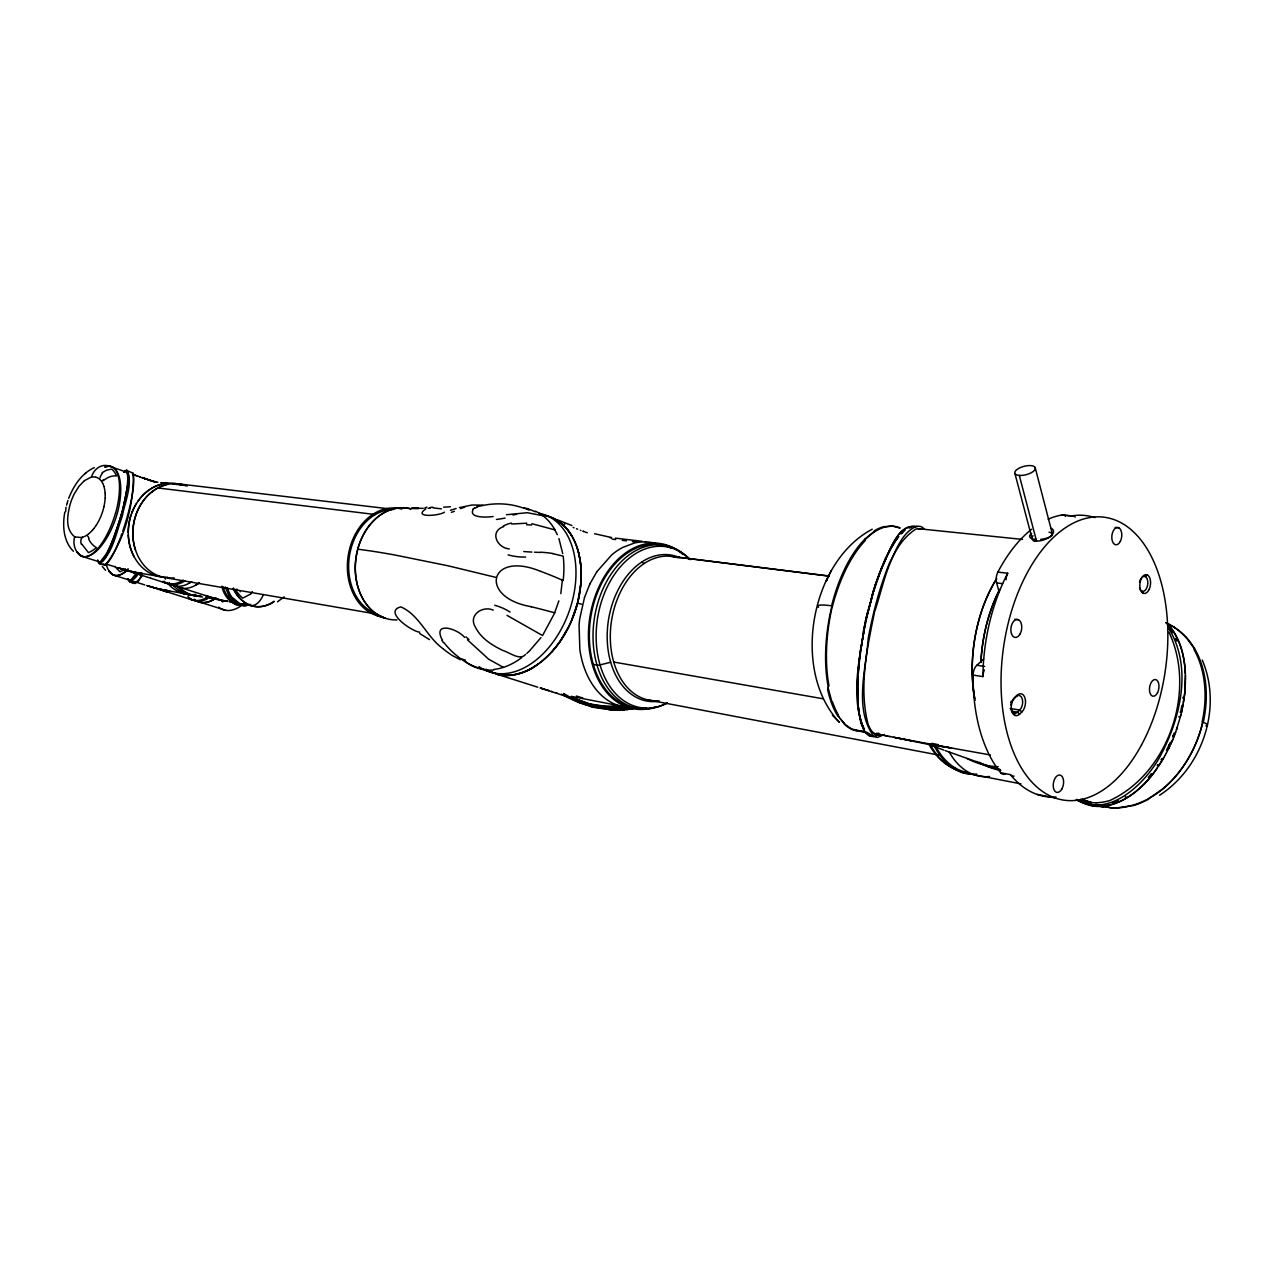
<?xml version="1.0" encoding="UTF-8"?>
<svg xmlns="http://www.w3.org/2000/svg" width="1274" height="1274" viewBox="0 0 1274 1274"><rect width="100%" height="100%" fill="white"/><g stroke="black" fill="none" stroke-linecap="round" stroke-linejoin="round"><path stroke-width="1.5" d="M134.136 556.993C127.384 544.269 126.588 528.821 130.999 515.206M128.26 532.628L128.26 531.752A47.504 39.749 -81.8 0 1 130.282 517.562M857.529 689.138L858.039 703.901M857.529 688.024L858.087 707.468L860.858 722.804M857.37 689.186L857.545 686.909M128.26 478.897L128.276 478.037M857.386 688.056L857.625 683.501M857.8 686.16L858.007 680.013A106.363 25.528 -78 0 1 858.023 679.504M857.402 686.909L857.673 682.338M128.228 480.187C128.929 477.256 128.515 467.717 123.705 472.017M128.244 479.629L128.387 478.801M857.498 683.421L857.752 679.982M581.087 580.403L580.88 566.42L578.778 553.473M105.169 497.736L105.201 495.076M857.529 682.243L857.991 673.691M128.212 480.33L128.371 479.47M581.135 579.32L580.992 582.059M857.641 679.854L857.832 676.191M128.34 480.139L127.766 485.633M581.008 581.692L580.944 582.6M580.976 582.234L577.823 602.156L571.182 621.553M858.135 673.293L858.389 668.595M858.182 672.656L858.373 670.156M858.565 670.761L858.501 667.305M858.66 669.646L859.202 663.722A102.031 24.524 -78 0 1 860.205 654.932M127.575 482.687L127.798 477.766M858.596 667.608L858.628 665.999M858.708 666.318L858.883 663.372M858.835 665.028L859.026 662.05M580.705 585.499L580.641 586.008A82.46 55.419 -70.3 0 1 577.568 603.175A82.428 55.403 -70.3 0 1 571.867 619.928L571.66 620.438M1184.724 693.518L1185.441 675.316M859.09 662.416L859.17 660.712M859.233 661.095L859.313 659.375M1184.661 694.171L1181.508 712.548M859.377 659.773L859.472 658.037M859.536 658.435L859.807 655.33M859.695 657.097L860.539 649.836M860.269 654.438L860.587 651.985M860.03 654.39L863.661 631.617M860.794 650.52L861.208 647.558A98.894 23.808 -78 0 1 862.562 639.086M1183.482 702.611C1187.607 675.666 1186.62 643.529 1166.538 622.683M64.815 512.116C62.378 525.429 63.254 541.211 73.414 551.276M126.89 491.605L126.97 491.159A47.377 7.214 -73.6 0 0 127.527 487.448M862.625 638.624L863.119 635.853M863.278 634.93L863.804 632.143A96.999 23.362 -78 0 1 865.365 624.276M1183.164 704.602L1180.918 715.033M864.393 627.318C858.963 660.983 850.268 698.662 864.489 731.212C866.639 735.114 871.512 737.821 875.875 735.815M863.278 631.824L865.476 621.059A95.646 22.884 -77.9 0 1 867.976 610.644M863.868 630.582L864.059 629.531M864.473 627.445L864.68 625.9M864.552 627.095L864.823 625.184M864.839 625.709L865.126 623.766M125.569 498.628L125.616 498.405A45.418 6.927 -73.6 0 0 126.349 494.662M560.815 593.62L562.36 580.243M864.982 625.008L865.428 622.349M865.46 623.862L865.683 622.795M865.269 623.623L865.89 620.231M866.049 621.107L866.846 617.508A96.298 23.203 -78 0 1 868.231 611.647M112.335 542.135L122.272 512.419L127.926 484.12A49.957 7.612 -73.6 0 0 128.196 480.776M865.476 621.059L872.053 597.14M103.911 506.909L103.369 509.09M866.065 618.384L872.371 594.735M1205.873 725.925A35.943 3.854 12.9 0 0 1202.799 722.087C1193.404 764.002 1159.42 807.318 1113.38 808.21M123.881 506.033L124.04 505.396A44.192 6.736 -73.6 0 0 124.868 501.829M67.251 502.912L67.936 500.395M123.769 506.447L123.562 507.307M540.622 571.389C489.089 549.874 477.893 597.777 531.417 606.711M584.479 597.57L579.718 618.814A83.367 58.333 -81.1 0 0 579.065 625.47L579.861 649.676A83.367 58.333 -81.1 0 0 630.741 707.564M1180.95 714.969L1175.663 732.216M67.076 503.596L66.646 505.125M871.018 600.038L871.75 597.395M99.292 563.427A57.744 9.109 -74.1 0 0 100.041 563.841C113.163 552.263 116.157 532.628 122.097 516.782C124.788 502.354 133.244 483.674 127.209 470.377M130.33 517.419L130.696 516.145M872.133 596.869L872.786 594.639M872.133 596.073L873.295 592.904M872.101 594.862L874.649 587.218M872.61 594.448L873.279 592.187M120.377 518.98L120.106 519.856M872.849 592.346L880.366 570.816M873.693 591.614L873.821 591.2A97.684 23.521 -78 0 1 875.811 584.893M873.582 591.216L874.075 589.607M66.041 507.148L65.627 511.543M558.888 600.866L554.652 612.73M584.511 597.49L589.623 584.559M875.142 584.957L884.666 560.273M876.225 583.619L877.133 580.96M131.063 515.03C134.757 503.947 142.051 493.802 152.291 487.942A47.218 39.51 -81.8 0 1 181.099 484.996L185.717 485.553M1176.523 729.795L1177.351 727.358M877.42 580.084L878.343 577.504A100.12 24.095 -78 0 1 880.971 570.418M116.141 532.054L116.221 531.831A44.797 6.832 -73.6 0 0 117.59 527.818M121.826 533.742L120.934 536.211M878.598 576.119L879.681 573.204M120.345 537.835L119.74 539.412A48.476 7.501 -73.6 0 1 114.994 550.639L113.593 553.521A52.728 8.138 -73.6 0 1 109.484 560.449M1174.755 734.62L1175.647 732.263M879.888 572.631L881.417 568.698M881.146 569.988L882.245 567.201M113.306 539.682L113.402 539.443A46.421 7.071 -73.6 0 0 114.994 535.271M1173.816 737.025L1174.739 734.684M880.875 568.905C888.854 556.388 896.386 521.751 917.184 526.767M112.367 540.781L111.602 542.66M881.64 568.156L882.293 566.532M68.7 498.341C73.589 485.808 81.679 473.323 94.324 467.606M112.208 542.421C109.038 547.279 104.818 565.927 97.795 561.181M554.811 612.746L542.549 635.535L507.02 615.374M882.675 566.15L883.535 564.079M1173.8 737.089L1170.79 744.064M882.516 565.99L884.729 560.815M111.411 543.122L110.742 544.699M1172.813 739.477L1168.608 748.65M110.551 545.145L109.516 547.486A50.849 7.58 -73.6 0 1 106.459 553.633M571.118 621.712L570.513 623.066M570.672 622.715L568.761 626.776A83.638 56.183 -70.3 0 1 559.732 642.032L555.13 648.132M885.175 559.812L886.067 557.869M885.175 558.649C891.943 547.024 898.664 524.761 915.353 526.656M109.453 548.744L110.265 546.976A48.746 7.421 -73.6 0 0 112.001 542.931M886.688 557.009L887.341 555.639M589.655 584.495L590.101 583.54M872.244 529.204C810.248 561.85 790.995 670.936 839.375 722.247L832.4 715.271M827.463 578.619L826.332 580.976L831.269 570.561M886.736 556.451L887.405 555.05M569.462 625.327L568.984 626.282M108.752 550.225L107.796 552.375M1169.659 746.516L1167.462 750.912M590.133 583.508L596.71 571.946M887.723 554.859L888.567 553.155M887.628 554.604L888.519 552.82M568.761 626.744L559.7 642.08M888.949 552.406L889.316 551.674A108.64 26.085 -77.9 0 1 892.533 545.845M888.742 552.375L889.857 550.241M1166.299 753.141L1167.398 751.071M107.096 553.521L105.646 556.085M106.427 553.776L100.375 561.723M890.08 549.827L891.195 547.804M1165.089 755.339L1166.22 753.316M138.149 573.077C137.815 577.982 125.6 583.301 135.124 583.412L138.118 581.47L142.083 575.689M137.305 572.583L136.589 574.08M136.668 572.822L130.856 580.036M1165.009 755.53L1158.671 765.833M891.641 547.024L893.711 543.871M135.952 574.877L137.289 572.679L142.354 573.539M136.605 573.81C135.538 576.612 130.044 584.862 127.814 578.906M892.724 545.511L893.615 544.03M1163.767 757.696C1148.559 784.322 1118.094 815.567 1084.588 803.018M136.445 503.548L135.84 504.552A48.062 40.211 -81.8 0 0 132.385 511.479M894.014 543.393L894.905 542.007M893.854 543.361L894.953 541.673M96.298 525.111L96.999 524.012A31.579 16.801 -71.1 0 0 103.194 509.696M596.853 571.723L611.679 554.907A83.367 58.333 -81.1 0 1 622.652 547.47L634.149 543.09A83.367 58.333 -81.1 0 1 660.521 545.192M1157.62 765.148L1157.286 765.658A97.302 53.492 -72.5 0 0 1157.955 764.703M895.606 540.702L896.259 539.762M104.102 558.49L104.643 557.693A53.826 8.185 -73.6 0 0 105.439 556.419M142.736 501.574L140.411 505.157A47.998 40.083 -81.8 0 0 136.207 514.011L134.853 518.215A47.632 39.781 -81.8 0 0 132.83 532.436L132.926 536.848A47.6 39.765 -81.8 0 0 134.28 545.973L135.442 550.097M1157.158 768.079C1141.408 792.906 1105.625 819.58 1076.817 799.339M559.429 642.446L551.642 652.177M896.482 539.443L897.565 537.978M109.405 560.56L108.386 561.85A54.686 8.44 -73.6 0 1 105.424 563.841L115.679 567.041L115.074 566.404M134.391 577.202L134.933 576.437A50.323 8.345 -73.6 0 0 135.713 575.259M540.909 637.653L529.777 650.6M93.894 528.471L94.961 527.07A31.707 16.881 -71.1 0 0 95.996 525.573M93.671 528.742L92.779 529.841M1010.903 705.079A8.01 4.73 -80.9 0 1 1013.786 698.741L1017.209 695.222A10.017 5.892 -81 0 1 1025.076 698.327A10.017 5.892 -81 0 1 1021.828 712.007L1019.598 714.141A10.017 5.908 -80.9 0 1 1011.699 711.051A10.017 5.908 -80.9 0 1 1014.98 697.34M1013.786 698.741L1017.209 695.222M92.492 530.159L91.648 531.083M102.557 560.48L103.098 559.827A54.973 8.361 -73.6 0 0 103.863 558.84M900.989 534.029L901.387 533.615M133.006 578.858L133.436 578.396A51.39 8.52 -73.6 0 0 134.168 577.472M123.944 472.065L126.222 470.409L133.356 473.195C133.85 504.615 124.756 540.654 105.169 565.337L103.226 563.777M529.315 651.078L526.847 653.371M864.807 539.141L874.283 531.385M901.785 533.137L902.597 532.373M473.116 509.473C468.338 518.359 487.337 517.371 493.102 516.527M1005.297 773.939A9.81 5.781 -80 0 1 1000.663 772.745A141.414 82.014 -81.8 0 1 973.097 675.077A9.985 6.004 -81.3 0 1 976.855 665.251L983.671 658.976M84.785 473.848L86.011 472.797M851.796 557.009L852.927 556.085M89.037 533.551L89.642 533.026A31.5 16.769 -71.1 0 0 91.266 531.481M284.15 596.869L277.445 601.838M250.946 593.891L242.697 598.143A43.539 35.29 -82 0 1 235.372 589.48L235.642 589.48A12.437 5.383 -32.6 0 0 237.075 589.241M525.557 654.438C519.983 660.967 510.078 652.638 503.087 650.552C492.114 645.392 480.951 638.338 475.393 627.127C467.972 615.31 482.432 605.325 493.229 610.119M84.403 480.664L79.068 486.19L74.386 493.627A32.328 17.215 -71.1 0 0 73.191 496.112L71.408 500.475A35.067 18.68 -71.1 0 0 69.927 505.077C67.586 514.951 64.703 528.853 74.64 536.752A16.435 14.11 -80.6 0 0 83.702 556.897L99.659 561.961M101.394 561.595L101.697 561.356A55.849 8.488 -73.6 0 0 102.382 560.671M84.45 480.632L90.948 477.24M1145.262 576.581L1147.333 574.94M102.079 472.686L106.761 470.09L111.889 469.151A44.924 24.238 -71.7 0 1 116.571 475.95L116.3 475.855A12.851 9.539 -24.5 0 0 105.551 479.072L103.13 480.696M151.956 491.844L155.205 489.534A47.297 39.51 -81.8 0 1 162.546 485.856L166.161 484.725M147.354 491.27L148.851 490.14M198.76 583.158L196.1 584.925M131.763 579.989L132.034 579.766A52.218 8.663 -73.6 0 0 132.719 579.16M884.554 734.493L877.388 737.439L868.518 735.353M538.265 664.216L531.099 668.739A82.985 55.769 -70.3 0 1 497.258 674.328L537.787 687.212M149.074 489.98L150.603 488.961A47.17 39.478 -81.8 0 1 157.928 485.298L161.543 484.168M191.737 581.629L189.778 582.903M878.757 733.171L875.684 734.907M1159.579 795.231C1202.656 767.474 1222.546 707.548 1202.258 660.043M84.673 536.45L86.68 535.303A31.102 16.546 -71.2 0 0 88.766 533.774M878.566 734.445L876.241 735.671M533.87 667.146L532.691 667.847A82.874 55.69 -70.3 0 1 520.652 673.261L514.967 674.694A82.874 55.69 -70.3 0 1 497.306 674.328M474.82 508.23L477.734 506.861M1148.702 798.591L1162.207 789.354A96.935 71.264 -69.6 0 0 1202.752 722.087M124.645 471.762L124.295 471.953A56.534 8.6 -73.6 0 1 125.903 471.316L125.935 471.316M503.708 526.608C489.152 531.338 497.003 548.027 509.282 548.903M83.638 536.911L82.89 537.198A29.875 15.893 -71.2 0 1 81.679 537.548L75.039 536.959M250.548 604.545L244.449 605.898L238.668 604.943A55.945 28.538 -78.2 0 1 236.295 603.621M425.755 508.979C412.473 517.849 439.052 516.034 444.387 512.18M250.134 604.417C240.276 608.845 229.638 599.449 227.823 590.817M1114.081 801.967L1112.998 802.317M521.719 657.607A83.686 55.738 -70.3 0 1 503.405 667.385L498.341 668.77M450.439 510.301L456.092 508.549M479.82 506.176C493.595 502.736 508.549 503.039 522.022 507.641M1132.22 805.582L1114.543 808.226L1097.901 805.789M459.452 507.578L471.969 505.014L482.878 505.141M245.548 604.29C233.779 608.781 223.698 596.742 221.899 586.136M631.713 708.79L635.232 707.978M610.692 662.257L600.07 664.885A4.427 1.784 -16.1 0 1 597.012 665.092L593.318 664.423M634.786 708.089L631.283 708.885M884.841 526.719L892.756 526.114L900.065 528.121M633.051 707.596L618.416 709.57L605.771 708.997M511.718 524.028L526.831 523.184M428.144 508.358L430.325 508.039M630.933 708.949L629.515 709.204M631.092 707.643L610.198 709.204L587.696 705.27M630.503 709.029L629.085 709.284M247.14 604.513L245.993 604.672M497.258 668.946L493.946 669.439M628.799 707.102L624.578 707.691A94.945 88.734 -60.3 0 1 616.982 708.233M629.181 709.268L626.888 709.602M506.447 514.728L527.34 512.705L543.011 515.763A83.686 55.738 -70.3 0 1 554.986 529.936M627.859 709.475L625.566 709.761M622.222 705.589L620.295 705.844M100.073 563.729L105.169 565.337M872.053 735.703C866.352 732.104 861.113 731.356 854.281 730.177M864.25 731.244L861.574 731.419M628.576 706.72C605.548 712.596 580.848 704.936 561.547 694.219M620.406 705.828L618.4 706.051M620.024 705.876L618.909 705.987M246.376 604.417L239.639 603.573L250.691 605.548A46.103 33.554 -79.3 0 0 273.91 601.933M989.564 776.503L988.067 776.63A96.617 57.633 -81.2 0 1 952.57 757.409L949.257 752.233M624.786 709.841L622.938 710.016M589.225 703.869L589.448 703.949A94.579 88.32 -60.4 0 0 613.415 706.385L618.384 706.051M624.34 709.889L623.464 709.968M215.768 598.684L216.644 599.019L205.608 595.563M617.826 706.099L616.17 706.226A94.228 87.986 -60.4 0 1 606.265 706.369L589.448 703.949L572.631 697.579M443.623 507.211L450.343 506.733M622.588 710.032L620.741 710.144M619.912 707.723L609.386 707.707M216.484 599.035L212.631 597.793M620.39 710.144L618.559 710.191M616.457 708.248L609.943 708.169A96.92 90.565 -60.2 0 1 604.816 707.739M433.064 507.864L441.473 508.852M415.26 508.39L418.652 508.406L411.502 508.342L423.255 508.31M618.208 710.191L615.963 710.159M644.962 541.864L645.807 541.88M411.773 508.326L415.133 508.406M1076.196 799.754C1109.049 818.131 1143.415 785.087 1159.022 758.38C1180.441 719.507 1193.531 666.461 1167.669 626.76M1112.95 808.21L1099.988 805.725M534.507 552.215L540.717 552.454M615.597 710.144L613.383 710.016M1095.194 804.531L1100.131 804.77A117.415 64.178 -72.2 0 0 1101.596 804.706M531.879 552.088L523.725 551.546M860.428 731.403L855.093 730.448M920.322 529.124L916.165 528.885C889.061 546.148 884.379 583.476 874.601 611.711C867.1 648.498 858.501 687.626 868.231 724.779C869.967 728.266 871.735 732.709 875.636 734.286C876.894 734.779 878.28 734.891 879.601 734.652A123.467 29.206 -78.1 0 0 880.541 734.429A123.944 29.318 -78.1 0 1 874.155 733.506L879.394 734.525M579.304 702.691L594.432 707.548L610.389 709.729M199.19 596.391L202.63 597.044M613.447 710.016L610.437 709.729M214.733 598.955L216.341 599.003L213.984 598.876M485.649 669.614C470.424 667.512 453.958 655.616 443.814 642.462M1048.168 519.171A141.414 82.014 -81.8 0 1 1062.118 514.983L1071.96 515.874A141.924 81.902 -81.8 0 1 1094.796 517.578M1064.188 515.301L1074.014 516.193M121.683 514.728L122.607 514.951M1115.148 527.436L1118.779 527.77M522.961 507.912L527.802 508.629M920.911 528.599L924.478 528.965L921.198 526.576L916.961 526.13C901.896 532.213 896.514 549.811 889.491 563.028C879.601 587.346 872.993 612.794 868.183 638.561C866.017 669.758 853.723 708.917 873.805 736.34M918.379 528.71L1022.512 539.412M611.727 709.873L610.867 709.793M161.193 482.639L168.279 483.483M612.173 539.125L615.692 539.539M999.214 592.314L996.65 582.935A9.937 5.956 -82.8 0 1 997.876 572.106L1007.718 573.236A141.924 81.902 -81.8 0 0 982.891 676.621L973.097 675.077M157.849 482.209L152.195 480.951L155.969 482.209M178.408 483.865L390.831 509.043M182.023 485.298A47.297 39.765 -81.6 0 0 181.099 484.964L172.531 483.977M167.435 483.372L162.897 482.83M996.65 582.935L1002.574 583.635M642.048 541.307L615.326 538.122M622.285 540.335L626.474 540.845M632.366 541.546L636.586 542.055M657.941 544.619L659.661 544.826M663.579 545.304L669.439 546.005M162.228 482.75L161.161 482.623M157.865 487.958L375.32 514.537M673.596 556.658L829.406 576.071M669.455 556.149L829.247 576.151M213.57 598.828L212.089 598.621M197.566 596.232L198.41 596.328L194.572 595.611M868.183 610.835L868.263 610.851A95.63 22.422 -77.9 0 1 871.177 600.309M1014.773 619.244L1018.42 619.721M242.793 604.386L242.936 604.402A42.552 24.843 -71.4 0 1 218.666 607.141M609.975 709.682L608.287 709.443M397.026 619.897A56.327 43.412 -81.8 0 1 385.146 618.224A56.327 43.38 -81.6 0 1 357.787 549.158L371.212 551.037A216.596 20.05 14.6 0 1 394.399 554.907L448.289 565.847L495.729 577.345M531.911 523.71L554.811 529.857L557.327 534.682M929.94 744.637L950.563 747.854M929.001 744.494L894.014 737.327M581.645 604.21L577.759 603.255M976.855 665.251L984.706 666.445M211.166 598.462L227.759 601.439L226.852 601.264M928.635 744.223L951.391 747.997M205.64 597.538L210.433 598.35M1010.091 708.455L1019.71 710.064L1021.828 712.007M135.665 572.392L137.194 572.647L129.916 571.182M135.697 572.408L130.856 571.421M552.789 553.664L563.156 556.117L563.347 557.582A83.702 55.674 -70.3 0 1 563.156 580.626M1011.715 711.211L1017.48 712.182L1019.598 714.141M134.678 572.233L133.515 572.026M140.857 573.284L160.46 576.66M137.847 572.759L141.971 573.475M167.834 578.125L376.786 614.116L385.162 618.224L376.531 615.469M613.765 662.05L823.036 698.773M164.505 590.101L162.865 589.814L167.037 590.547M599.401 706.974L594.91 706.067A97.397 91.011 -60.2 0 1 588.875 704.458M163.056 589.83L154.281 587.728M952.777 748.252L951.885 748.093M166.13 590.388L190.606 594.655M169.522 590.993L165.238 590.228M190.574 594.767L192.087 595.038M235.149 604.306L238.668 604.943M953.239 748.332L954.178 748.507M599.513 706.544L594.21 705.446M162.881 589.782L161.527 589.575M990.408 754.956L954.64 748.586M611.647 537.596L594.608 533.71M133.356 572.01L131.206 571.5L141.064 575.084M840.139 718.536L845.665 724.858L851.637 729.031L867.132 732.343M895.463 737.598L951.439 748.013M237.028 603.191L235.117 602.841M230.307 601.917L229.384 601.742M232.187 602.284L230.53 601.965M888.981 736.372L889.969 736.563M889.809 736.531L893.042 737.136M234.145 602.65L235.292 602.873M231.948 602.236L234.241 602.666M885.191 735.655L887.277 736.053M887.007 735.99L889.204 736.42M647.176 699.745L938.97 755.116M881.895 735.018L883.201 735.273M883.057 735.241L885.366 735.687M893.424 737.216L912.805 741.134M1000.663 772.745L1010.378 774.608A9.842 5.781 -80.1 0 0 1014.088 776.089M162.324 589.687L159.266 589.129L167.244 591.948M879.187 734.493L881.194 734.875M881.13 734.875L882.197 735.082M578.492 697.77L628.209 707.436M961.313 772.267L1020.952 783.876M226.979 601.296L223.89 600.659M481.668 669.089L493.978 673.054M577.218 697.515L573.22 696.735M1037.147 794.419L1055.063 797.954M572.297 696.544L571.134 696.321M563.124 694.537L567.997 695.668M95.518 477.097L93.607 476.906A30.847 16.419 -71.1 0 0 92.445 476.97L91.457 477.113A16.387 14.03 -83.8 0 1 109.214 466.077L124.979 471.619M161.225 589.464L159.298 589.05M1103.013 807.095L1098.108 805.853M125.776 471.539L127.4 473.832M121.364 514.696L121.285 514.68A45.546 6.816 -73.6 0 0 127.496 482.878M223.81 600.643L226.549 601.201A22.359 1.465 15.4 0 1 225.434 600.962M219.972 599.767L223.953 600.675M159.664 589.273L161.034 589.814M480.521 668.85L480.601 668.866A83.686 55.738 -70.3 0 1 465.201 661.461M600.564 707.723L603.335 708.455M158.804 588.938L156.925 588.461M593.111 705.175L589.177 704.06M1091.006 803.225L1087.343 802.079M130.091 571.246L129.136 570.975M217.472 599.162L219.765 599.72L216.962 599.019M124.311 569.653L129.279 571.023M129.072 570.975L127.289 570.497M156.559 588.365L155.348 588.031M556.945 692.913L556.165 692.69M127.081 570.433L118.705 567.981M155.078 587.951L149.44 586.327M1080.623 799.483C1083.075 800.645 1085.671 801.521 1088.33 802.094C1095.369 803.623 1102.711 802.429 1109.59 800.645C1168.799 773.429 1196.652 690.397 1168.943 632.127M154.345 587.76L152.864 587.33M96.012 477.224L96.49 477.368A31.197 16.61 -71.1 0 1 97.445 477.766L98.369 478.26A31.707 16.881 -71.1 0 1 99.245 478.881L100.455 479.995M552.168 691.575L551.419 691.352M124.342 569.669L120.982 568.666M152.179 587.139L150.619 586.677M135.124 583.412L133.149 581.836M150.587 586.677L149.599 586.374M545.224 689.537L547.963 690.349M548.935 690.667L547.9 690.349M120.616 568.554L119.517 568.22M148.118 585.929L149.536 586.358M1088.792 803.209L1087.375 802.747M148.166 585.944L147.322 585.69M544.651 689.345L540.096 687.944L577.393 699.983M544.157 689.186L540.733 688.135M146.637 585.483L168.359 592.314M117.59 567.631L140.857 575.02M134.359 581.597L144.774 584.909M212.742 597.824L208.665 596.535M195.925 600.85L225.259 610.182M130.044 580.275L115.281 575.641A15.352 13.027 -79.9 0 1 106.411 564.127M193.855 600.309L195.893 600.962M588.524 703.853L580.466 700.859M175.908 586.008L168.55 583.811M206.515 595.85L175.876 586.12A45.864 25.974 -71.2 0 1 168.932 582.919A45.721 25.894 -71.2 0 0 190.16 582.568M169.331 592.617L192.501 599.99M206.261 595.77L208.06 596.343M142.115 575.434L150.714 578.205M167.117 583.46L150.826 578.237M494.025 672.911L499.392 674.647M594.655 705.541L599.592 707.15M601.455 707.739L603.303 708.344M589.926 706.194L593.413 707.325M167.356 591.98L168.295 592.283M166.751 591.789L164.728 591.12M578.03 700.19L580.785 701.098M580.689 701.066L581.804 701.433M581.645 701.369L589.448 703.949M144.503 478.451C139.79 476.906 162.992 484.502 145.188 478.674M145.969 478.928L144.647 478.498M144.472 478.435L144.838 478.562A24.142 2.325 15.8 0 1 143.612 478.132L141.796 477.543L143.325 478.053M139.041 574.431L137.13 573.794M576.581 699.713L575.179 699.235M576.883 699.808L575.641 699.394M164.84 591.168L160.779 589.735M133.053 474.549L135.076 475.234M134.741 475.122L136.557 475.728M135.57 475.409L137.974 476.221M137.528 573.921L136.047 573.411M1087.359 801.139L1088.171 801.41M1088.394 801.489L1091.818 802.652A116.189 63.318 -72.3 0 1 1080.479 799.419M1086.149 800.725L1087.279 801.107M586.295 703.614L584.049 702.818M1086.324 800.789L1084.524 800.168M138.197 476.301L139.917 476.89M1083.84 799.929L1082.757 799.546M1084.604 800.183L1083.25 799.722M139.758 476.842L140.65 477.145M419.799 632.175C412.012 631.745 382.789 611.361 400.848 606.886C419.56 615.008 426.615 636.825 442.747 648.498M571.66 698.056L568.363 696.798M573.3 698.598L572.233 698.232M1035.014 540.431L1036.495 540.94L1019.296 475.425M1081.992 799.292L1082.852 799.578M136.079 573.427L131.748 571.803M141.94 477.591L154.68 482.066M854.551 730.257L853.198 729.747M583.779 703.949L585.721 704.633M570.465 697.626L563.028 694.76M162.578 590.388L161.83 590.117M996.587 768.716L1000.122 769.974M943.779 750.099L928.746 744.446M996.539 768.891L945.212 750.609M1096.388 804.451L1097.583 804.865M1090.512 805.041L1093.904 806.235M584.384 531.72L582.887 531.178L583.874 531.529M587.282 532.787L585.339 532.086M134.885 572.997L133.738 572.599M503.405 667.385L488.643 659.184L467.462 639.819M564.748 524.315L564.079 524.06M580.403 530.239L580.928 530.446M559.732 522.436L560.703 522.802M573.093 527.436L574.017 527.786M583.603 702.643L580.227 701.273M576.485 528.742L577.695 529.204M523.964 508.023L529.092 510.046M558.044 520.063L571.883 525.525M239.576 603.542L231.534 596.821A51.597 25.99 -77.6 0 1 228.349 590.658M579.941 702.436L581.852 703.216M460.376 659.741L451.76 655.218M1086.037 801.553L1084.461 801.585A118.1 64.528 -72.2 0 1 1083.569 801.171M1085.878 801.489L1083.505 800.375M1166.236 622.938L1174.692 627.477M578.842 702.5L571.309 698.789M164.824 582.632L163.725 582.075M190.304 599.178L189.205 598.621M579.224 700.318L576.358 698.964M535.335 511.145L538.775 512.912M578.062 701.624L572.552 698.9M98.862 561.818L98.209 561.197A55.451 8.424 -73.6 0 1 97.907 560.512L97.891 560.464M99.245 563.602L97.604 560.974M129.152 580.068L128.594 579.543A51.836 8.6 -73.6 0 1 128.276 578.985M127.989 579.065L129.582 581.772M1081.929 801.712L1083.25 802.397M1169.755 624.594L1174.867 627.604M966.95 758.476L967.316 758.651A103.735 85.485 -65.7 0 0 998.211 766.725M129.502 581.724L129.534 581.74A53.97 9.252 -74.1 0 0 130.394 582.027M868.836 733.442L868.693 733.362A127.527 30.465 -78.1 0 1 868.263 733.091M555.464 519.394L559.955 522.34A82.858 55.674 -70.3 0 1 568.331 530.748L571.66 535.685M980.279 762.903L979.34 762.362M570.449 698.295L568.761 697.308M539.029 513.056L543.011 515.763M236.247 603.765L229.686 597.219L225.195 586.884M419.735 633.528L429.465 639.628M567.073 696.273L567.917 696.798M566.245 695.731L563.793 694.075M376.817 614.195C366.084 607.125 359.555 595.069 356.863 582.744A56.199 43.284 -81.7 0 1 373.457 520.939C382.869 510.97 397.568 505.03 411.152 508.963A56.327 43.412 -81.8 0 0 357.739 549.142M450.837 654.613L446.314 651.332M563.904 693.534L565.576 694.68M445.566 650.743L443.097 648.784M464.644 637.43C457.446 628.576 431.886 620.629 442.46 640.376M234.082 600.452L235.053 601.312A54.416 27.566 -77.6 0 0 236.407 602.299L237.84 603.143A54.734 27.725 -77.6 0 0 242.378 604.609L243.955 604.752A54.113 27.407 -77.5 0 0 245.548 604.72M1165.869 622.556C1179.628 635.646 1184.438 655.33 1185.33 673.691M127.018 471.842L126.843 471.667A56.199 8.552 -73.6 0 0 126.381 471.396M105.583 570.338L102.286 566.468M844.025 723.266L843.085 722.247A108.035 47.281 -81.9 0 1 841.063 719.635M1186.078 637.287L1194.63 649.135M1167.796 626.712L1168.545 627.572M567.312 529.474L569.494 532.325M101.012 480.632L101.761 481.668A30.465 16.212 -71.1 0 1 102.063 482.145L102.637 483.18M128.626 579.59L128.865 580.004A52.505 8.711 -73.6 0 0 129.263 580.387M231.757 597.872L232.553 598.844A53.731 27.216 -77.5 0 0 233.763 600.15M840.426 718.934L838.101 715.447M231.406 597.395L231.263 597.219A52.696 26.69 -77.5 0 1 230.355 595.85L229.607 594.592M98.385 561.563L98.528 561.754A56.152 8.536 -73.6 0 0 98.926 562.121M864.568 731.212L860.842 723.202M839.359 717.405L838.005 715.287M115.568 567.233L119.931 571.771A41.978 23.043 -70.7 0 0 125.393 568.745M1141.854 591.184L1143.065 593.206M98.146 561.101L97.7 560.019M1013.786 713.233L1014.98 715.447M229.368 594.162L228.062 591.407M132.862 474.708L133.213 475.648A52.744 8.154 -73.6 0 1 133.722 481.54L133.611 484.104A49.527 7.66 -73.6 0 1 132.91 490.601L132.369 494.137A43.236 6.704 -73.6 0 1 122.734 531.242M863.135 726.546L862.609 725.463M102.86 483.626L103.083 484.104A32.551 17.31 -71.2 0 1 103.274 484.566L103.847 486.111M228.301 590.722L227.329 587.999M227.807 591.566L226.581 588.142M81.998 544.301L88.447 552.629A44.924 24.142 -70.5 0 0 96.474 547.581L96.187 547.517A12.867 8.392 50 0 1 88.67 539.029M227.712 590.515L226.804 587.983M127.655 473.036L127.511 472.67A55.499 8.44 -73.6 0 0 127.193 472.081M861.845 723.568L861.208 721.753M832.097 702.547L827.973 687.339L828.196 688.406M558.92 538.583L562.726 553.601M130.888 549.365L130.075 546.673M577.441 548.728L578.762 553.457M223.046 586.629L223.396 587.728A51.071 25.958 -77.5 0 0 227.855 596.63L229.575 598.7A52.982 26.913 -77.5 0 0 235.993 603M1014.932 473.53L1032.083 538.647M127.782 473.434L127.814 473.53A54.416 8.281 -73.6 0 1 127.989 474.326L128.101 475.106M1052.069 532.771L1035.157 467.494M860.587 719.667L859.552 715.176M578.651 552.964L577.855 550.097A82.985 55.753 -70.3 0 0 542.262 514.935M129.789 545.527L129.725 545.256A47.488 39.733 -81.8 0 1 128.371 536.147M578.89 553.919L579.192 555.273A82.619 55.562 -70.3 0 1 580.737 564.525L580.88 566.452A83.829 56.327 -70.3 0 1 581.167 578.81M859.329 714.045L858.389 707.516M859.393 713.313L858.835 709.475A117.176 28.044 -78 0 1 858.596 707.452M128.133 475.393L128.26 477.527M105.089 492.719L104.946 491.35A32.646 17.374 -71.2 0 0 104.691 489.598L104.341 487.942A31.85 16.944 -71.1 0 0 103.927 486.397M105.121 493.181L105.185 494.503M858.039 700.557L857.832 695.572A111.618 26.754 -78 0 1 857.784 687.355M128.356 535.86L128.308 534.953M853.166 729.891A108.831 47.918 -81.4 0 1 843.898 723.712M838.34 714.873A107.032 47.154 -81.5 0 1 832.463 701.878M837.735 715.94A106.283 47.998 -80.5 0 1 827.574 689.234M829.024 686.049A103.242 46.756 -80.4 0 1 832.336 606.233M828.243 687.02A103.178 47.313 -79.7 0 1 831.906 606.026M818.545 607.268A37.201 4.523 13.7 0 1 831.492 605.819M832.463 606.328A103.226 46.851 -78.9 0 1 865.317 540.495M831.588 605.867A103.258 47.648 -79.8 0 1 864.823 539.252M899.794 527.755A108.847 48.715 -76.5 0 0 891.864 526.21A106.729 47.695 -77.6 0 0 865.189 539.571M909.095 528.073A125.409 30.035 -77.8 0 1 910.846 527.627M901.769 533.201A119.645 28.665 -77.9 0 1 905.034 530.334M895.686 540.829A114.166 27.375 -77.9 0 1 898.807 536.577M883.71 563.681A103.815 24.954 -77.9 0 1 886.147 558.171M868.422 610.803A96.362 23.219 -78 0 1 871.91 597.681M858.373 673.357A106.363 25.528 -78 0 1 858.533 671.271M864.425 728.871A124.709 29.796 -78.1 0 1 859.711 715.144M877.069 733.123A124.263 29.684 -78.1 0 1 876.098 733.569M861.144 648.052A97.955 23.298 -78 0 1 863.661 632.955M873.996 589.416A97.971 23.633 -78 0 1 878.566 575.88M874.298 530.828A107.032 48.332 -78.5 0 1 884.873 526.433M974.674 698.502A110.727 64.831 -81.8 0 1 996.555 578.762M980.98 662.432A110.886 64.656 -81.8 0 1 999.708 589.528M975.151 700.35A110.535 64.719 -81.8 0 1 996.65 578.842M999.692 769.241A103.067 85.262 -65.7 0 1 976.075 761.422M938.508 744.749A91.425 1.417 12.1 0 1 932.027 743.347M196.817 595.547A44.335 36.675 -81.1 0 1 172.054 584.177M195.607 594.56A44.192 36.612 -81.2 0 1 182.708 593.381M195.543 594.544A44.112 36.532 -81 0 1 167.165 582.68M207.439 598.812A42.902 24.62 -71.4 0 1 187.979 596.551M207.71 596.965A43.045 24.668 -71.4 0 1 188.297 598.032M135.363 581.995A51.135 8.6 -73.6 0 0 138.277 580.243L139.36 578.969A49.304 8.281 -73.7 0 0 142.051 574.877M128.133 568.73A44.447 17.74 -72.4 0 1 115.329 575.482A44.431 19.381 -72.5 0 1 108.911 571.118M109.038 570.816A44.431 17.852 -72.4 0 0 115.313 575.514A44.463 19.365 -71.9 0 0 127.91 569.844M131.397 580.227A52.807 8.759 -73.6 0 1 129.725 580.594M644.31 563.411A4.411 2.707 56.5 0 1 641.793 561.977M659.438 701.098A74.003 51.342 -81.1 0 1 608.239 621.537A74.003 51.342 -81.1 0 1 679.886 557.741M657.846 700.7A72.793 50.45 -81.1 0 1 611.345 621.999A72.793 50.45 -81.1 0 1 678.214 557.853M667.465 702.977A81.44 56.629 -81.1 0 1 597.586 618.097A81.44 56.629 -81.1 0 1 690.269 559.652M666.843 703.009A82.635 57.505 -81.1 0 1 594.496 617.603A82.635 57.505 -81.1 0 1 689.696 559.445M646.444 707.898A82.507 57.505 -81.1 0 1 590.802 617.014A82.507 57.505 -81.1 0 1 671.844 548.377M955.468 768.381A93.002 56.024 -81.2 0 1 929.542 745.306M958 770.356A94.563 56.884 -81.2 0 1 930.784 745.306M966.902 772.283A94.738 56.868 -81.2 0 1 936.533 747.822M165.445 579.113A45.864 25.974 -71.2 0 1 165.031 578.507M182.182 588.142A45.721 26.244 -71 0 1 174.188 584.129M199.461 582.632A45.609 25.926 -71.2 0 1 196.897 584.432A45.657 25.958 -71.2 0 1 182.182 588.126A45.609 25.926 -71.2 0 1 174.347 584.129M201.181 596.152A44.415 36.691 -81.1 0 1 176.688 585.96M200.894 596.455A44.447 36.707 -81.1 0 1 180 587.983M226.772 601.28A23.346 1.561 15.4 0 1 225.753 601.073M1174.628 627.588A100.487 72.809 -72.6 0 1 1185.935 637.494M1194.088 649.676A96.935 70.787 -70.7 0 1 1202.13 722.024M1174.787 627.764A97.827 71.694 -69.7 0 1 1203.293 722.151M1166.666 623.129A102 73.828 -73.2 0 1 1169.468 624.451M1118.269 800.645A117.415 64.178 -72.2 0 1 1112.887 802.652M1125.993 796.68A112.064 61.311 -72.3 0 1 1125.229 797.126M1151.425 773.652A101.809 55.865 -72.4 0 1 1148.288 777.443M1161.888 758.476A97.302 53.492 -72.5 0 1 1161.124 759.75M1169.134 744.78A93.846 51.645 -72.5 0 1 1166.427 750.275M1173.004 735.783A91.553 50.434 -72.5 0 1 1172.685 736.611M1180.457 711.688A90.263 49.75 -72.5 0 1 1180.265 712.469M1182.989 697.404A90.932 50.1 -72.5 0 1 1182.877 698.248M1175.663 638.513A104.675 57.457 -72.7 0 1 1176.905 641.141M1168.784 627.859A109.93 60.276 -72.8 0 1 1172.287 632.589M1181.922 705.446A89.658 49.288 -72.5 0 1 1180.6 711.911M1179.119 716.37A89.642 48.906 -72.6 0 1 1178.944 717.007M1174.214 732.932A91.824 50.626 -72.6 0 1 1172.765 736.659M1170.424 742.169A91.824 50.626 -72.6 0 1 1169.054 745.163M1148.782 799.021A100.503 72.618 -68.2 0 1 1132.936 805.694M1000.791 770.579A102.78 85.215 -65.6 0 1 979.61 762.521M976.632 774.019A96.155 57.712 -81.2 0 1 935.02 747.392M126.285 470.17A57.792 9.125 -74.1 0 1 127.097 470.393M109.198 466.141A47.552 20.161 -72.4 0 1 117.319 513.295A47.584 20.113 -71.7 0 1 83.766 556.69A47.536 20.145 -72.4 0 1 76.934 551.929M105.169 467.017A47.552 18.362 -72.3 0 1 109.166 466.252A47.552 18.505 -72.2 0 1 115.584 513.167M104.882 467.064A47.568 20.113 -71.7 0 1 109.15 466.316M115.504 513.103A47.552 18.362 -72.2 0 1 77.316 551.801M123.244 508.597A43.555 6.641 -73.6 0 1 120.712 517.833M119.788 520.923A43.857 6.689 -73.6 0 1 118.641 524.601M101.044 561.85A56.486 8.584 -73.6 0 1 99.372 562.328M121.126 514.616A44.59 6.689 -73.6 0 1 112.367 540.733M127.352 473.976A53.269 7.947 -73.7 0 1 127.719 477.973M105.137 498.15A31.707 16.881 -71.1 0 1 103.942 506.622M100.073 477.925A6.673 4.618 -55.6 0 1 102.509 473.291M87.588 535.94A6.625 2.261 74.7 0 1 88.989 538.329M81.456 544.492A6.657 6.29 87.6 0 1 82.539 536.911M103.369 479.932A6.211 1.927 -43.4 0 1 102.398 480.505M174.14 577.87A47.361 39.558 -81.8 0 1 133.436 525.35A47.361 39.558 -81.8 0 1 187.135 486.095M167.595 577.218A47.218 39.51 -81.8 0 1 130.935 549.19M131.779 513.167A47.218 39.51 -81.8 0 1 132.512 511.272M181.099 484.996A47.218 39.51 -81.7 0 1 182.15 485.394M138.181 500.873A47.488 39.733 -81.8 0 1 147.386 491.143M142.768 501.478A47.6 39.765 -81.8 0 1 151.988 491.716M185.033 580.928A45.8 25.862 -71.2 0 1 163.916 581.231M183.185 580.1A45.96 25.926 -71.2 0 1 162.722 581.422M132.337 473.992A54.718 8.456 -73.6 0 1 132.767 474.533M373.457 612.555A53.221 41.118 -81.7 0 1 349.872 553.553A53.221 41.118 -81.7 0 1 393.22 509.536M1051.305 528.328A12.39 6.036 -17.4 0 1 1049.999 536.752A12.39 6.036 -17.4 0 1 1034.456 540.94M1036.16 539.38A12.406 4.65 -10.9 0 1 1031.621 533.344M1056.003 797.014A141.924 81.902 -81.8 0 1 1010.378 774.608M1010.903 708.519A8.01 4.73 -80.9 0 0 1017.48 712.182L1019.71 710.064A7.994 4.714 -81 0 0 1022.305 699.123A7.994 4.714 -81 0 0 1016.015 696.639M1139.529 582.234A7.596 4.236 -82.8 0 1 1146.074 577.17A7.596 4.236 -82.8 0 1 1146.282 588.922A7.596 4.236 -82.8 0 1 1139.641 588.047M1071.96 515.874A9.746 5.653 -83.6 0 1 1075.192 517.069M1062.118 514.983A9.698 5.653 -83.6 0 1 1065.367 516.177M997.876 572.106A141.414 82.014 -81.8 0 1 1031.653 529.267M1049.059 532.198A10.447 3.44 -8.5 0 1 1051.48 535.908A10.447 3.44 -8.5 0 1 1040.747 539.332M1006.062 579.75A9.985 5.94 -82.8 0 1 1007.718 573.236M982.891 676.621A10.017 6.004 -81.3 0 1 984.388 669.965M1011.078 701.353A7.963 4.714 -81 0 1 1010.935 702.5M980.853 662.448A111.077 64.767 -81.8 0 1 999.628 589.416M1034.791 541.418A10.431 5.446 -19.7 0 1 1032.959 535.669M602.889 708.344A83.16 70.102 -63.3 0 1 600.452 707.691M578.89 700.684A95.216 88.973 -60.3 0 1 576.262 699.458M555.161 647.909A82.985 55.753 -70.3 0 1 534.539 666.525M497.306 674.089A82.985 55.753 -70.3 0 1 486.127 669.264M611.281 537.947A71.376 1.768 18.9 0 1 610.023 537.517M539.969 513.406A83.272 55.817 -70.3 0 1 567.44 615.947A83.272 55.817 -70.3 0 1 479.04 666.636M541.864 514.871A82.937 55.738 -70.3 0 1 574.972 611.52A82.937 55.738 -70.3 0 1 489.184 670.936M656.524 706.56A83.734 58.365 -81.1 0 1 590.212 615.071A83.734 58.365 -81.1 0 1 683.087 554.636M582.775 697.977A71.726 7.325 11.1 0 1 576.389 696.018M274.101 601.217A46.087 32.232 -79.3 0 1 250.723 605.421A46.103 33.522 -80.2 0 1 233.078 588.492M263.352 594.592A15.941 9.428 -71.7 0 1 250.691 605.548M250.739 605.389A46.103 32.344 -79.3 0 1 233.46 588.047M252.348 591.646A6.481 5.988 -59.3 0 1 250.819 593.588M382.582 616.855A54.83 42.361 -81.7 0 1 348.455 554.206A54.83 42.361 -81.7 0 1 401.772 509.09M527.755 508.931A81.17 52.489 -89.4 0 1 535.191 511.814M530.971 606.663A91.712 5.032 12.4 0 1 554.031 612.635M465.392 660.139A96.983 61.964 -37.2 0 1 461.124 658.769M430.15 507.514A73.844 47.106 64.8 0 1 432.889 507.227M424.72 508.055A41.596 20.846 34.9 0 1 426.933 507.116M464.946 507.004A40.672 2.882 -15.8 0 1 460.631 508.597M451.378 512.307A57.441 8.552 -22.5 0 1 454.34 511.368M526.56 524.745A89.116 76.074 -49.4 0 1 531.577 525.063M503.341 526.003A44.272 37.758 47.9 0 1 511.352 523.057M525.605 557.041A45.402 31.42 18.5 0 1 508.103 554.907M540.861 552.263A90.677 46.405 -18.6 0 1 552.932 553.521M540.813 571.389A91.425 12.708 17 0 1 562.582 580.275M494.742 605.293A45.625 37.44 9.9 0 1 510.046 612.061M477.177 506.431A51.708 25.99 23.7 0 1 479.215 505.682M472.813 509.345A28.394 12.74 15.8 0 1 474.406 508.039M505.109 518.056A44.367 13.266 -1.7 0 1 496.43 519.458M516.511 514.362A60.021 4.109 -6.7 0 1 512.896 514.983M493.786 669.965A81.202 49.718 -55.5 0 1 485.49 669.981M443.368 642.574A51.661 34.111 4.6 0 1 442.062 640.456M465.966 636.889A47.998 19.19 33.7 0 1 468.928 639.452M222.791 601.981A35.752 20.862 -71.4 0 1 221.517 601.089M240.26 591.757A2.867 1.672 -71.8 0 1 240.197 591.04M241.312 604.64A35.672 20.894 -71.4 0 1 239.639 605.198M194.126 599.321A42.822 24.636 -71.4 0 0 216.166 597.92A42.934 24.716 -71.4 0 1 194.078 599.417M1141.456 745.019A142.879 81.711 -81.8 0 0 1108.762 518.056A142.879 81.711 -81.8 0 0 1003.211 713.169A142.879 81.711 -81.8 0 0 1141.456 745.019M1157.572 692.658A8.44 4.65 -81.5 0 0 1155.47 679.536A8.44 4.65 -81.5 0 0 1149.61 691.448A8.44 4.65 -81.5 0 0 1157.572 692.658M1120.34 541.37A8.711 4.937 -83.5 0 0 1118.078 527.532A8.711 4.937 -83.5 0 0 1111.963 539.475A8.711 4.937 -83.5 0 0 1120.34 541.37M1020.219 633.735A9.077 5.383 -82.1 0 0 1017.655 619.498A9.077 5.383 -82.1 0 0 1011.046 632.175A9.077 5.383 -82.1 0 0 1020.219 633.735M1061.847 789.004A8.791 5.048 -80 0 0 1060.079 775.086A8.791 5.048 -80 0 0 1053.311 787.077A8.791 5.048 -80 0 0 1061.847 789.004M1148.989 589.687A9.491 5.303 -82.8 0 0 1146.6 574.685A9.491 5.303 -82.8 0 0 1139.975 587.84A9.491 5.303 -82.8 0 0 1148.989 589.687M1020.219 475.473A10.59 4.332 -14.5 0 0 1035.348 468.179A10.59 4.332 -14.5 0 0 1019.582 467.924A10.59 4.332 -14.5 0 0 1020.219 475.473"/></g></svg>
